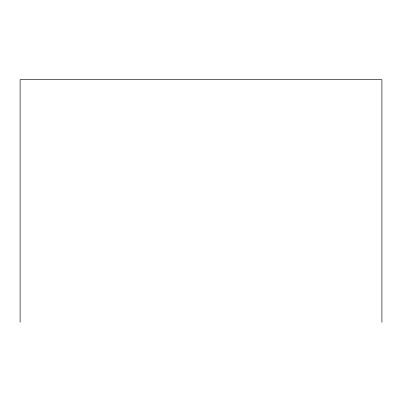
<?xml version="1.0" encoding="UTF-8"?>
<svg xmlns="http://www.w3.org/2000/svg" width="402" height="402" viewBox="0 0 402 402"><rect width="100%" height="100%" fill="white"/><g stroke="black" fill="none" stroke-linecap="round" stroke-linejoin="round"><path stroke-width="0.6" d="M381.9 322.339L381.9 79.661L20.1 79.661L20.1 322.339"/></g></svg>
